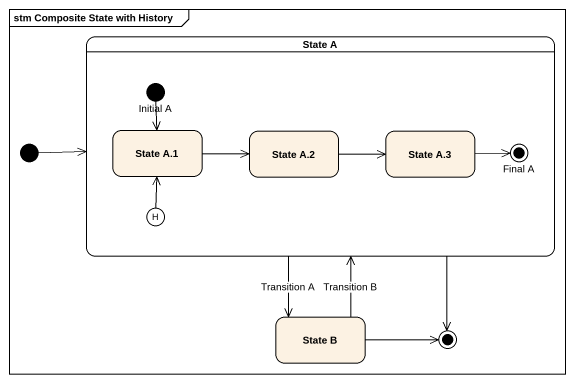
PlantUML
@startuml
mainframe stm Composite State with History
hide empty description
state "State A" as State_A {
  state "Initial A" as Initial_A <<start>>
  state "State A.1" as State_A_1
  state "State A.2" as State_A_2
  state "State A.3" as State_A_3
  state "Final A" as Final_A <<end>>
  state history1 <<history>>
}
state "State B" as State_B
[*] -right-> State_A
State_A --> State_B : Transition A
Initial_A --> State_A_1
State_A_1 -right-> State_A_2
State_A_2 -right-> State_A_3
State_A_3 -right-> Final_A
history1 -up-> State_A_1
State_B -up-> State_A : Transition B
State_A --> [*]
State_B -right-> [*]
@enduml
